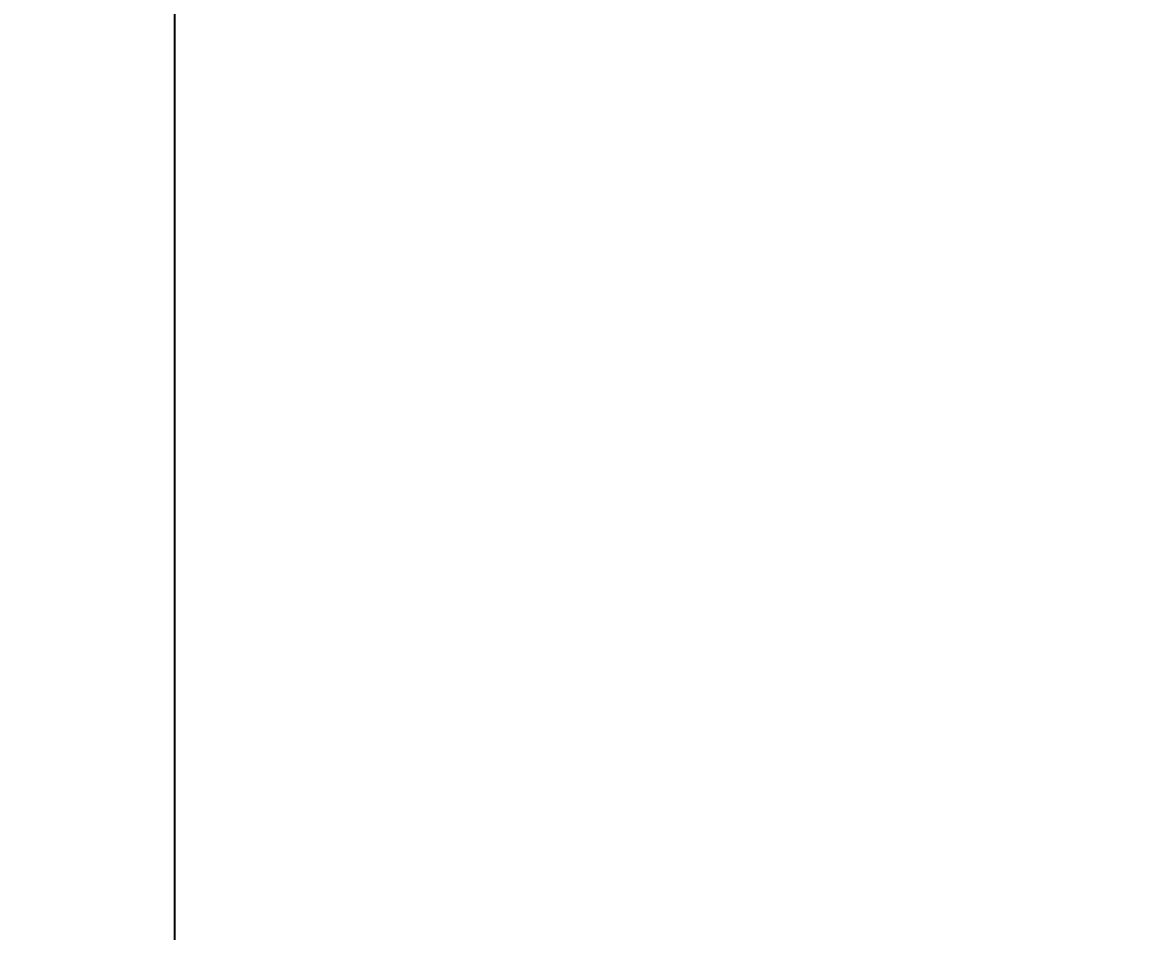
# Model space of a CAD drawing. Header units: inches. Extents: x -4597 to 93300, y -11124 to 5932.
# Drawn here: x 90.14 to 102.86, y -9332.71 to -9322.41 of the extents above; entities that cross this region are included whole.
import ezdxf

# ---------------------------------------------------------------- set-up
doc = ezdxf.new("R2010")
doc.units = ezdxf.units.IN
doc.header["$LTSCALE"] = 0.5
doc.header["$MEASUREMENT"] = 0
doc.header["$PDMODE"] = 66
doc.layers.add('hatch', color=9, linetype='Continuous', lineweight=0)
doc.layers.add('Toilet', color=7, linetype='Continuous', lineweight=25)
doc.styles.get("Standard").update_dxf_attribs({"font": 'arial.ttf'})
doc.dimstyles.new('S8', dxfattribs={"dimtxt": 5, "dimasz": 1, "dimexe": 6, "dimexo": 18, "dimgap": 1.9375, "dimtad": 1, "dimdec": 0, "dimzin": 3, "dimdsep": 46, "dimlunit": 4, "dimtxsty": 'Standard', "dimblk": 'dot 2', "dimcen": 12, "dimse1": 1, "dimse2": 1, "dimclrd": 1, "dimclre": 1, "dimclrt": 256, "dimadec": 0, "dimazin": 0, "dimtfac": 0.75, "dimtdec": 0, "dimtix": 1, "dimtmove": 1, "dimatfit": 3, "dimldrblk": 'DOT', "dimfxl": 1, "dimtolj": 1, "dimtzin": 0, "dimlwd": 9, "dimlwe": 9, "dimarcsym": 0})

# ---------------------------------------------------------------- blocks, each defined once
blk = doc.blocks.new('dot1')
at = {"layer": 'hatch'}
h = blk.add_hatch(color=256, dxfattribs=at)
edge = h.paths.add_edge_path()
edge.add_arc((0, 0), 1, 0, 360)
for p, q in [((0, 3), (0, -3)), ((3, 0), (-3, 0))]:
    blk.add_line(p, q, dxfattribs=at)
blk.add_circle((0, 0), 1, dxfattribs=at)
blk = doc.blocks.new('dot 2')
at = {"layer": 'hatch', "xscale": 0.5, "yscale": 0.5, "zscale": 0.5}
blk.add_blockref('dot1', (0, 0), dxfattribs=at)
blk = doc.blocks.new('*D497')
at = {"layer": 'Defpoints', "color": 0, "transparency": 16777216}
for p in [(49.862, -9320.161), (49.862, -9332.709), (133.862, -9332.709)]:
    blk.add_point(p, dxfattribs=at)
at = {"layer": 'Toilet', "color": 1, "lineweight": 9, "transparency": 16777216}
blk.add_line((132.862, -9320.161), (50.862, -9320.161), dxfattribs=at)
at = {"layer": 'Toilet', "color": 1, "lineweight": 9, "transparency": 16777216, "rotation": 180}
blk.add_blockref('dot 2', (49.862, -9320.161), dxfattribs=at)
at = {"layer": 'Toilet', "color": 1, "lineweight": 9, "transparency": 16777216}
blk.add_blockref('dot 2', (133.862, -9320.161), dxfattribs=at)
at = {"layer": 'Toilet', "transparency": 16777216, "insert": (91.862, -9315.67), "char_height": 5, "attachment_point": 5}
blk.add_mtext('\\A1;7\'-0"', dxfattribs=at)
blk = doc.blocks.new('_Dot')
at = {"color": 0, "linetype": 'ByBlock', "lineweight": -2}
blk.add_line((-0.5, 0), (-1, 0), dxfattribs=at)
at = {"color": 0, "linetype": 'ByBlock', "const_width": 0.5}
blk.add_lwpolyline([(-0.25, 0, 1), (0.25, 0, 1)], format="xyb", close=True, dxfattribs=at)
blk = doc.blocks.new('*D518')
at = {"layer": 'Defpoints', "color": 0, "transparency": 16777216}
for p in [(49.862, -9205.965), (68.039, -9332.709), (133.862, -9332.709)]:
    blk.add_point(p, dxfattribs=at)
at = {"layer": 'Toilet', "color": 1, "lineweight": 9, "transparency": 16777216}
blk.add_line((68.039, -9206.965), (68.039, -9331.709), dxfattribs=at)
for p, rotation in [((68.039, -9205.965), 90), ((68.039, -9332.709), 270)]:
    blk.add_blockref('dot 2', p, dxfattribs=dict(at, rotation=rotation))
at = {"layer": 'Toilet', "transparency": 16777216, "insert": (63.548, -9269.337), "char_height": 5, "attachment_point": 5, "rotation": 90}
blk.add_mtext('\\A1;10\'-7"', dxfattribs=at)

msp = doc.modelspace()

# ---------------------------------------------------------------- linework, layer by layer
msp.add_line((91.862, -8964.819), (91.862, -9552.712))

# ---------------------------------------------------------------- dimensions: what is measured, and where the dimension line sits
at = {"layer": 'Toilet'}
dim = msp.add_linear_dim(base=(68.039, -9332.709), p1=(49.862, -9205.965), p2=(133.862, -9332.709), angle=90, dimstyle='S8', override={"dimfxl": 2, "dimfxlon": 1, "dimarcsym": 1}, dxfattribs=at)
dim.commit()
dim.dimension.update_dxf_attribs({"geometry": '*D518', "text_midpoint": (63.548, -9269.337)})
dim = msp.add_linear_dim(base=(49.862, -9320.161), p1=(133.862, -9332.709), p2=(49.862, -9332.709), dimstyle='S8', override={"dimfxl": 2, "dimfxlon": 1, "dimarcsym": 1}, dxfattribs=at)
dim.commit()
dim.dimension.update_dxf_attribs({"geometry": '*D497', "text_midpoint": (91.862, -9315.67)})

doc.saveas('drawing.dxf')
